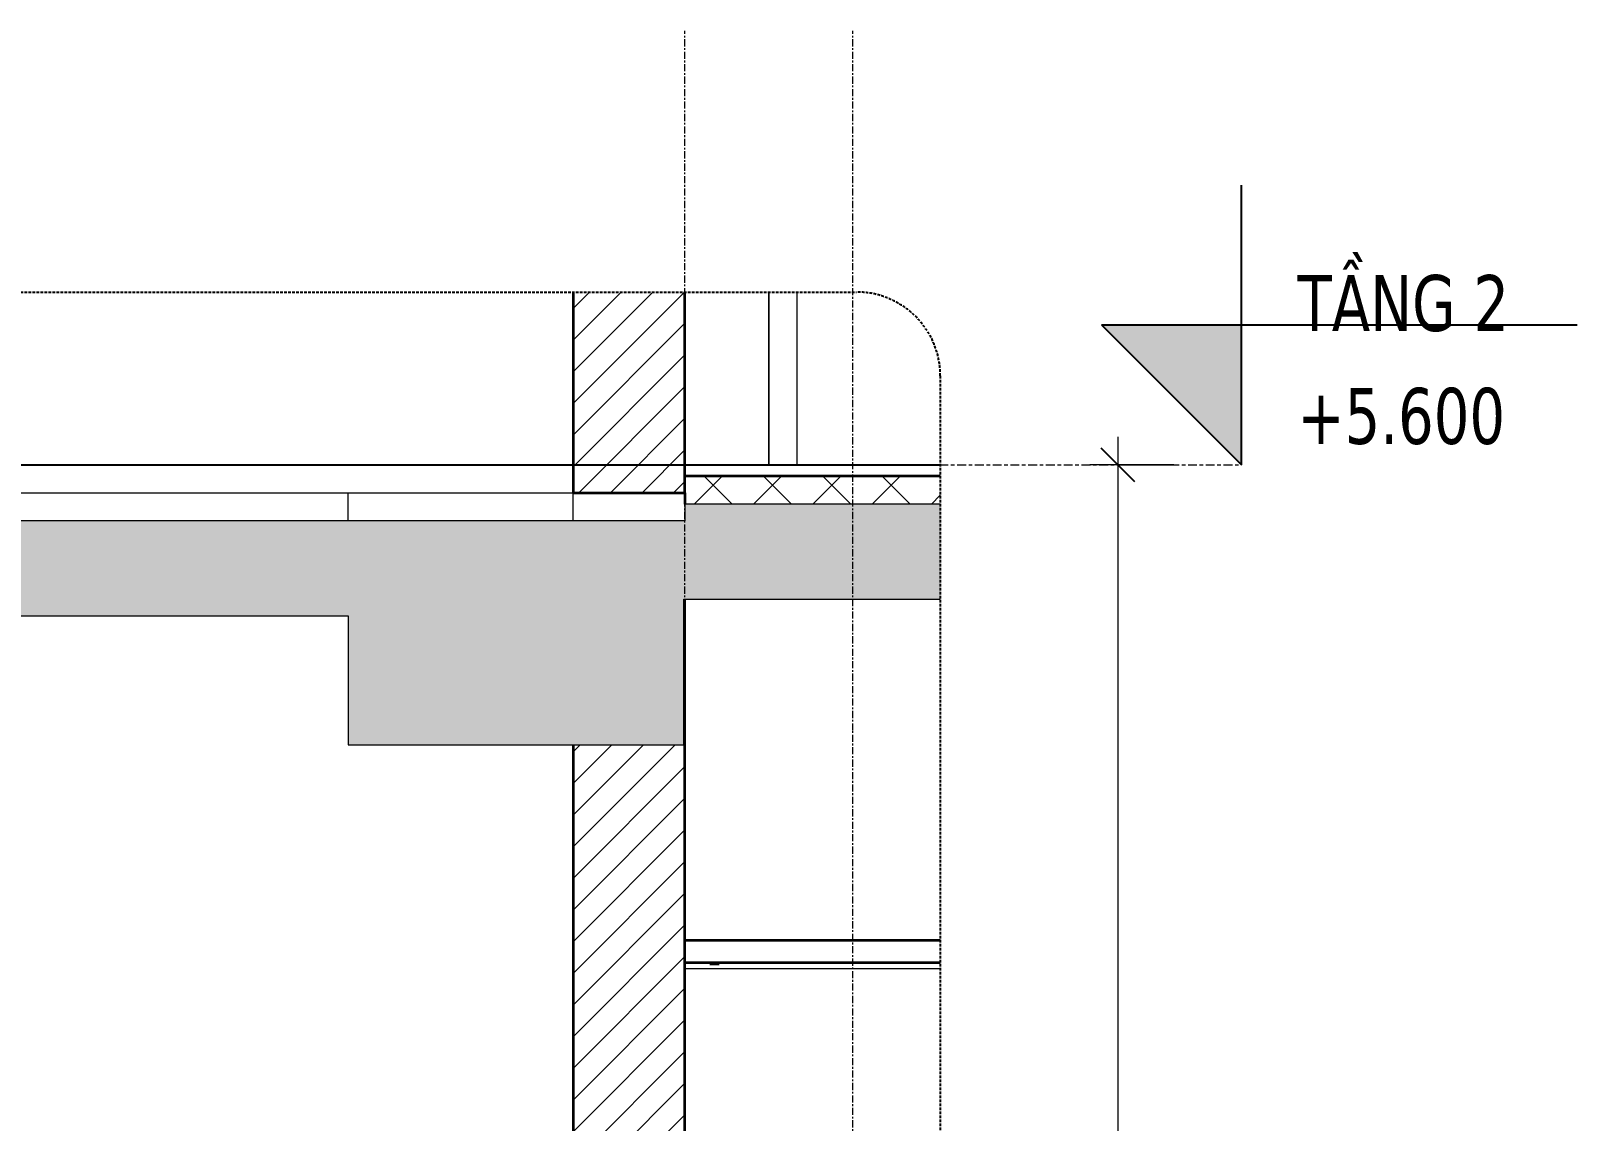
# Model space of a CAD drawing. Header units: millimetres. Extents: x 50254 to 245170, y 481 to 78637.
# Drawn here: x 88922 to 91686, y 4427 to 6375 of the extents above; entities that cross this region are included whole.
import ezdxf

# ---------------------------------------------------------------- set-up
doc = ezdxf.new("R2010")
doc.units = ezdxf.units.MM
for name, pattern in [('Centre', [31.75, 6.35, -4.7625, 15.875, -4.7625]), ('Grid Line', [22.225, 12.7, -3.175, 3.175, -3.175]), ('Hidden', [7.14375, 4.7625, -2.38125]), ('IMPORT-CENTER _2_', [40.64, 25.4, -5.08, 5.08, -5.08])]:
    doc.linetypes.add(name, pattern=pattern)
for name, color, linetype, lineweight in [('0-4', 90, 'Continuous', 5), ('A-ANNO-DIMS', 211, 'Continuous', 9), ('A-ANNO-DIMS-50', 211, 'Continuous', 9), ('A-CLNG-1', 250, 'Continuous', 35), ('A-CLNG-FNSH-1', 7, 'Continuous', 18), ('A-CLNG-PATT-1', 13, 'Continuous', 18), ('A-DETL-GENF', 92, 'Continuous', 18), ('A-DETL-GENF-4', 92, 'Hidden', 25), ('A-DETL-GENF-5', 9, 'Continuous', 18), ('A-DETL-THIN', 151, 'Continuous', 18), ('A-DOOR', 31, 'Continuous', 18), ('A-DOOR-FRAM-1', 31, 'Continuous', 18), ('A-FLOR-2', 7, 'Continuous', 18), ('A-FLOR-FNSH-1', 250, 'Continuous', 35), ('A-FLOR-LEVL', 51, 'Continuous', 9), ('A-FLOR-LEVL-1', 51, 'Continuous', 25), ('A-FLOR-LEVL-2', 51, 'Centre', 9), ('A-FLOR-PATT-1', 253, 'Continuous', 18), ('A-FLOR-PATT-2', 8, 'Continuous', 18), ('A-WALL', 113, 'Continuous', 18), ('A-WALL-4', 250, 'Continuous', 35), ('A-WALL-PATT-2', 111, 'Continuous', 18), ('G-IMPT', 8, 'Continuous', 18), ('G-IMPT-4', 8, 'IMPORT-CENTER _2_', 18), ('M-EQPM', 50, 'Continuous', 18), ('M-EQPM-2', 50, 'Continuous', 25), ('S-BEAM-1', 7, 'Continuous', 18), ('S-COLS', 52, 'Continuous', 18), ('S-GRID-1', 1, 'Grid Line', 9)]:
    doc.layers.add(name, color=color, linetype=linetype, lineweight=lineweight)
doc.styles.add('Tahoma_B_1', font='tahomabd.ttf', dxfattribs={"width": 0.85, "height": 100})
doc.styles.add('UTM Avo', font='', dxfattribs={"width": 0.9, "height": 125})
doc.styles.get('UTM Avo').set_extended_font_data('UTM Avo')
doc.dimstyles.new('1_Dim_chi_tiet_2_5', dxfattribs={"dimscale": 304.8, "dimtxt": 124.912619, "dimasz": 0.19685, "dimexe": 0.164042, "dimexo": 0.0625, "dimgap": 0.016404, "dimtad": 1, "dimdec": 0, "dimrnd": 5, "dimzin": 0, "dimdsep": 46, "dimtxsty": 'UTM Avo', "dimblk1": 'OBLIQUE', "dimblk2": 'OBLIQUE', "dimsah": 1, "dimcen": 0.09, "dimdle": 0.164042, "dimazin": 0, "dimtfac": 1, "dimtdec": 4, "dimtix": 1, "dimtmove": 0, "dimatfit": 3, "dimfxl": 0.328084, "dimfxlon": 1, "dimtvp": 1, "dimtolj": 1, "dimtzin": 0, "dimarcsym": 2})
pattern_1 = [(50, (29822, 15375), (364.368, -31.878), [38.1, -419.1]), (355, (29822, 15375), (-70.486, 382.113), [30.48, -335.28]), (100.451, (29852.37, 15372.34), (293.885, 350.233), [32.38, -356.18]), (46.184, (29822, 15476.6), (542.158, -84.086), [57.15, -628.65]), (96.636, (29867.2, 15469.6), (474.805, 494.855), [48.57, -534.27]), (351.184, (29822, 15476.6), (474.81, 494.85), [45.72, -502.92]), (21, (29872.8, 15451.2), (303.2285, -204.5305), [38.1, -419.1]), (326, (29872.8, 15451.2), (123.604, 368.376), [30.48, -335.28]), (71.451, (29898.08, 15434.16), (426.834, 163.843), [32.38, -356.18]), (37.5, (29822, 15375), (6.1766, 169.1102), [3.353, -327.863, 3.353, -337.007, -336.55]), (37.5, (29822, 15375), (6.1766, 169.1102), [-671.576, 3.353, -333.197]), (7.5, (29822, 15375), (133.639, 200.3615), [3.353, -190.703, 3.353, -320.243, -128.27]), (7.5, (29822, 15375), (133.639, 200.3615), [-517.652, 3.353, -124.917]), (327.5, (29708.72, 15375), (271.1818, -11.4584), [3.353, -123.647, 3.353, -392.887, -525.78]), (327.5, (29708.72, 15375), (271.1818, -11.4584), [-523.24, 3.353, -522.427]), (317.5, (29657.92, 15375), (296.2585, 50.853), [3.353, -161.747, 3.353, -259.791, -373.38]), (317.5, (29657.92, 15375), (296.2585, 50.853), [-428.244, 3.353, -370.027]), (45, (29822, 15375), (-125.7236, 125.7236), []), (45, (29822, 15565.5), (-125.7236, 125.7236), [])]
pattern_2 = [(45, (86375.926, 15375), (-28.28427, 28.28427), [])]

# ---------------------------------------------------------------- blocks, each defined once
blk = doc.blocks.new('NCV_TKTC_KET CAU_rvt-3-TKCS_CĂN HỘ LOẠI 1 - MẶT CẮT 2')
at = {"layer": 'A-FLOR-PATT-1'}
h = blk.add_hatch(dxfattribs=at)
h.set_pattern_fill('FP_4', color=256, style=0, pattern_type=2)
h.set_pattern_definition(pattern_1)
h.paths.add_polyline_path([(33536.9, 5330), (33536.9, 5360), (33534.9, 5360), (33534.9, 5330)])
h = blk.add_hatch(dxfattribs=at)
h.set_pattern_fill('FP_4', color=256, style=0, pattern_type=2)
h.set_pattern_definition(pattern_1)
h.paths.add_polyline_path([(33536.9, 5330), (33536.9, 5360), (33534.9, 5360), (33534.9, 5330)])
at = {"layer": 'A-FLOR-2'}
blk.add_line((31336.9, 5550), (33336.9, 5550), dxfattribs=at)
at = {"layer": 'A-FLOR-FNSH-1'}
for p, q in [((33536.9, 5330), (33536.9, 5360)), ((33534.9, 5330), (33536.9, 5330))]:
    blk.add_line(p, q, dxfattribs=at)
at = {"layer": 'S-BEAM-1'}
for p, q in [((32934.9, 5550), (33336.9, 5550)), ((32934.9, 5500), (32934.9, 5550))]:
    blk.add_line(p, q, dxfattribs=at)
blk = doc.blocks.new('FD_07 - FD_07-1700x2200-CỬA ĐI 2 CÁNH-910693-TKCS_CĂN HỘ LOẠI 1 - MẶT CẮT 2')
at = {"layer": 'A-DOOR'}
blk.add_line((33993.7, 5600), (33687.1, 5600), dxfattribs=at)
at = {"layer": 'A-DOOR-FRAM-1'}
for p, q in [((33687.1, 5908.8), (33687.1, 5600)), ((33737.1, 5908.8), (33737.1, 5600)), ((33737.1, 5600), (33687.1, 5600))]:
    blk.add_line(p, q, dxfattribs=at)
blk = doc.blocks.new('TKTC_XREF_251221_MB TANG 2-7 - TKTC_XREF_260130_MB TANG 2-5_dwg_$cc-V77-TKCS_CĂN HỘ LOẠI 1 - MẶT CẮT 2')
at = {"layer": 'G-IMPT-4'}
for p, q in [((24346.1, 5600), (24499.1, 5600)), ((24422.6, 5600), (24422.6, 5600))]:
    blk.add_line(p, q, dxfattribs=at)
at = {"layer": 'M-EQPM'}
for p, q in [((24422.6, 5600), (24368.5, 5600)), ((24368.5, 5600), (24422.6, 5600)), ((24422.6, 5600), (24410, 5600)), ((24410, 5600), (24422.6, 5600)), ((24422.6, 5600), (24435.1, 5600)), ((24435.1, 5600), (24422.6, 5600)), ((24479.4, 5600), (24479.4, 5600))]:
    blk.add_line(p, q, dxfattribs=at)
blk = doc.blocks.new('TKTC_XREF_251221_MB TANG 2-7 - TKTC_XREF_260130_MB TANG 2-5_dwg_CUM U_DN100-V78-TKCS_CĂN HỘ LOẠI 1 - MẶT CẮT 2')
at = {"layer": 'G-IMPT'}
for p, q in [((24422.6, 5600), (24355.5, 5600)), ((24355.5, 5600), (24422.6, 5600)), ((24422.6, 5600), (24363.2, 5600)), ((24363.2, 5600), (24422.6, 5600)), ((24422.6, 5600), (24422.6, 5600)), ((24487.4, 5600), (24422.6, 5600)), ((24487.4, 5600), (24422.6, 5600)), ((24487.4, 5600), (24422.6, 5600)), ((24487.4, 5600), (24422.6, 5600)), ((24489.3, 5600), (24487.4, 5600)), ((24487.4, 5600), (24489.3, 5600)), ((24489.3, 5600), (24487.4, 5600)), ((24487.4, 5600), (24489.3, 5600)), ((24494.1, 5600), (24489.3, 5600)), ((24489.3, 5600), (24494.1, 5600)), ((24489.3, 5600), (24494.1, 5600)), ((24489.3, 5600), (24494.1, 5600)), ((24494.1, 5600), (24489.3, 5600)), ((24489.3, 5600), (24494.1, 5600)), ((24489.3, 5600), (24494.1, 5600)), ((24489.3, 5600), (24494.1, 5600)), ((24494.1, 5600), (24494.1, 5600)), ((24494.1, 5600), (24494.1, 5600)), ((24495.1, 5600), (24500.5, 5600)), ((24500.5, 5600), (24495.1, 5600)), ((24495.1, 5600), (24500.5, 5600)), ((24500.5, 5600), (24495.1, 5600)), ((24501.5, 5600), (24500.5, 5600)), ((24500.5, 5600), (24501.5, 5600)), ((24501.5, 5600), (24500.5, 5600)), ((24500.5, 5600), (24501.5, 5600))]:
    blk.add_line(p, q, dxfattribs=at)
blk = doc.blocks.new('TKTC_XREF_251221_MB TANG 2-7 - TKTC_XREF_260130_MB TANG 2-5_dwg_THU NUOC - THU NUOC-444531-TKCS_MB TẦNG 1-4746810-TKCS_CĂN HỘ LOẠI 1 - MẶT CẮT 2')
at = {"layer": 'G-IMPT'}
for p, q in [((25012, 5600), (25162, 5600)), ((25162, 5600), (25012, 5600)), ((25037, 5600), (25137, 5600)), ((25137, 5600), (25037, 5600)), ((25052.9, 5600), (25046.9, 5600)), ((25046.9, 5600), (25052.9, 5600)), ((25059.3, 5600), (25065.3, 5600)), ((25065.3, 5600), (25059.3, 5600)), ((25071.7, 5600), (25077.7, 5600)), ((25077.7, 5600), (25071.7, 5600)), ((25090.2, 5600), (25084.2, 5600)), ((25084.2, 5600), (25090.2, 5600)), ((25090.2, 5600), (25084.2, 5600)), ((25084.2, 5600), (25090.2, 5600)), ((25087, 5600), (25087, 5600)), ((25087, 5600), (25087, 5600)), ((25087, 5600), (25087, 5600)), ((25087, 5600), (25087, 5600)), ((25102.2, 5600), (25096.2, 5600)), ((25096.2, 5600), (25102.2, 5600)), ((25114.6, 5600), (25108.6, 5600)), ((25108.6, 5600), (25114.6, 5600)), ((25121, 5600), (25127, 5600)), ((25127, 5600), (25121, 5600))]:
    blk.add_line(p, q, dxfattribs=at)
blk = doc.blocks.new('TKTC_XREF_251221_MB TANG 2-7 - TKTC_XREF_251221_MB TANG 2-7-2039446-TKCS_CĂN HỘ LOẠI 1 - MẶT CẮT 2')
at = {"layer": 'M-EQPM'}
for p, q in [((33385.8, 5600), (33535.4, 5600)), ((33535.4, 5600), (33385.8, 5600)), ((33535.5, 5600), (33585.3, 5600)), ((33585.3, 5600), (33535.5, 5600))]:
    blk.add_line(p, q, dxfattribs=at)
at = {"layer": 'M-EQPM-2'}
blk.add_line((24226.9, 5600), (33993.7, 5600), dxfattribs=at)
for name, p in [('TKTC_XREF_251221_MB TANG 2-7 - TKTC_XREF_260130_MB TANG 2-5_dwg_THU NUOC - THU NUOC-444531-TKCS_MB TẦNG 1-4746810-TKCS_CĂN HỘ LOẠI 1 - MẶT CẮT 2', (8203.7, 0)), ('TKTC_XREF_251221_MB TANG 2-7 - TKTC_XREF_260130_MB TANG 2-5_dwg_$cc-V77-TKCS_CĂN HỘ LOẠI 1 - MẶT CẮT 2', (9047.9, 0)), ('TKTC_XREF_251221_MB TANG 2-7 - TKTC_XREF_260130_MB TANG 2-5_dwg_CUM U_DN100-V78-TKCS_CĂN HỘ LOẠI 1 - MẶT CẮT 2', (9047.9, 0))]:
    blk.add_blockref(name, p)
blk = doc.blocks.new('BORDER VIEW - BORDER VIEW-3678770-TKCS_CĂN HỘ LOẠI 1 - MẶT CẮT 2')
at = {"layer": 'A-DETL-GENF-4'}
for p, q in [((24376.9, 5908.8), (33843.7, 5908.8)), ((33993.7, 5758.8), (33993.7, 1750))]:
    blk.add_line(p, q, dxfattribs=at)
blk.add_arc((33843.7, 5758.8), 150, 0, 90, dxfattribs=at)
blk = doc.blocks.new('Level - CAO ĐỘ LEVEL-350587-TKCS_CĂN HỘ LOẠI 1 - MẶT CẮT 2')
at = {"layer": 'A-FLOR-LEVL'}
blk.add_hatch(color=256, dxfattribs=at).paths.add_polyline_path([(34532.1, 2450), (34532.1, 2200), (34282.1, 2450)])
at = {"layer": 'A-FLOR-LEVL-1'}
for p, q in [((34532.1, 2200), (34532.1, 2700)), ((34282.1, 2450), (34532.1, 2200)), ((34282.1, 2450), (35132.1, 2450))]:
    blk.add_line(p, q, dxfattribs=at)
blk = doc.blocks.new('DIMBLOCK51-TKCS_CĂN HỘ LOẠI 1 - MẶT CẮT 2')
at = {"layer": 'A-ANNO-DIMS-50'}
for p, q in [((90864.9, 5650), (90864.9, 2150)), ((90964.9, 5600), (90814.9, 5600)), ((90864.9, 5600), (90964.9, 5600)), ((90964.9, 2200), (90814.9, 2200)), ((90864.9, 2200), (90964.9, 2200))]:
    blk.add_line(p, q, dxfattribs=at)
at = {"layer": 'A-ANNO-DIMS-50', "lineweight": 25}
for p, q in [((90864.9, 5600), (90834.9, 5630)), ((90864.9, 5600), (90894.9, 5570)), ((90864.9, 2200), (90834.9, 2230)), ((90864.9, 2200), (90894.9, 2170))]:
    blk.add_line(p, q, dxfattribs=at)
at = {"layer": 'A-ANNO-DIMS-50', "color": 0, "insert": (90702.5, 3728.8), "char_height": 125, "width": 410.824, "attachment_point": 1, "rotation": 90, "line_spacing_factor": 1.110334, "style": 'UTM Avo'}
blk.add_mtext('3400', dxfattribs=at)
blk = doc.blocks.new('_Oblique')
at = {"color": 0, "linetype": 'ByBlock', "lineweight": -2}
blk.add_line((-0.5, -0.5), (0.5, 0.5), dxfattribs=at)

msp = doc.modelspace()

# ---------------------------------------------------------------- hatches: boundary and pattern name
at = {"layer": 'A-CLNG-PATT-1'}
h = msp.add_hatch(dxfattribs=at)
h.set_pattern_fill('FP_6', color=256, style=0, pattern_type=2)
h.set_pattern_definition([(0, (86375.93, 15375), (406.4, 101.6), [16.764, -288.036, 16.764, -288.036, -1625.6]), (0, (86375.93, 15375), (406.4, 101.6), [-609.6, 16.764, -592.836, 16.764, -288.036, -711.2]), (0, (86375.93, 15375), (406.4, 101.6), [-1524, 16.764, -186.436, 16.764, -491.236]), (120, (86528.33, 15425.8), (-291.1882, 301.1527), [16.764, -288.036, 16.764, -288.036, -1625.6]), (120, (86528.33, 15425.8), (-291.1882, 301.1527), [-609.6, 16.764, -592.836, 16.764, -288.036, -711.2]), (120, (86528.33, 15425.8), (-291.1882, 301.1527), [-1524, 16.764, -186.436, 16.764, -491.236]), (240, (86579.13, 15629), (-115.2118, -402.7527), [16.764, -288.036, 16.764, -288.036, -1625.6]), (240, (86579.13, 15629), (-115.2118, -402.7527), [-609.6, 16.764, -592.836, 16.764, -288.036, -711.2]), (240, (86579.13, 15629), (-115.2118, -402.7527), [-1524, 16.764, -186.436, 16.764, -491.236])])
h.paths.add_polyline_path([(90547.6, 4700), (90547.6, 4710), (90090.9, 4710), (90090.9, 4700), (90199, 4700)])
at = {"layer": 'A-DETL-GENF-5'}
h = msp.add_hatch(dxfattribs=at)
h.set_pattern_fill('FP_4', color=256, style=0, pattern_type=2)
h.set_pattern_definition([(50, (86375.93, 15375), (364.368, -31.878), [38.1, -419.1]), (355, (86375.93, 15375), (-70.486, 382.113), [30.48, -335.28]), (100.451, (86406.3, 15372.34), (293.885, 350.233), [32.38, -356.18]), (46.184, (86375.93, 15476.6), (542.158, -84.086), [57.15, -628.65]), (96.636, (86421.1, 15469.6), (474.805, 494.855), [48.57, -534.27]), (351.184, (86375.9, 15476.6), (474.81, 494.85), [45.72, -502.92]), (21, (86426.73, 15451.2), (303.2285, -204.5305), [38.1, -419.1]), (326, (86426.73, 15451.2), (123.604, 368.376), [30.48, -335.28]), (71.451, (86452, 15434.16), (426.834, 163.843), [32.38, -356.18]), (37.5, (86375.93, 15375), (6.1766, 169.1102), [3.353, -327.863, 3.353, -337.007, -336.55]), (37.5, (86375.93, 15375), (6.1766, 169.1102), [-671.576, 3.353, -333.197]), (7.5, (86375.93, 15375), (133.639, 200.3615), [3.353, -190.703, 3.353, -320.243, -128.27]), (7.5, (86375.93, 15375), (133.639, 200.3615), [-517.652, 3.353, -124.917]), (327.5, (86262.64, 15375), (271.1818, -11.4584), [3.353, -123.647, 3.353, -392.887, -525.78]), (327.5, (86262.64, 15375), (271.1818, -11.4584), [-523.24, 3.353, -522.427]), (317.5, (86211.84, 15375), (296.2585, 50.853), [3.353, -161.747, 3.353, -259.791, -373.38]), (317.5, (86211.84, 15375), (296.2585, 50.853), [-428.244, 3.353, -370.027]), (45, (86375.93, 15375), (-125.7236, 125.7236), []), (45, (86375.93, 15565.5), (-125.7236, 125.7236), [])])
h.paths.add_polyline_path([(81290.9, 4950), (81390.9, 4950), (81390.9, 5380), (85390.9, 5380), (85390.9, 5150), (85590.9, 5150), (85590.9, 5330), (89488.9, 5330), (89488.9, 5100), (90088.9, 5100), (90088.9, 5360), (90547.6, 5360), (90547.6, 5530), (90090.9, 5530), (90090.9, 5500), (85589.9, 5500.3), (85589.9, 5550), (81090.9, 5550), (81090.9, 5500), (80780.9, 5500), (80780.9, 5330), (81090.9, 5330), (81090.9, 4950)])
at = {"layer": 'A-FLOR-PATT-2'}
h = msp.add_hatch(dxfattribs=at)
h.set_pattern_fill('FP_5', color=256, style=0, pattern_type=2)
h.set_pattern_definition([(45, (86375.926, 15375), (-53.033, 53.033), []), (135, (86375.926, 15375), (-53.033, -53.033), [])])
h.paths.add_polyline_path([(90547.6, 5530), (90547.6, 5580), (90090.9, 5580), (90091.3, 5530), (90281.1, 5530)])
at = {"layer": 'A-WALL-PATT-2'}
h = msp.add_hatch(dxfattribs=at)
h.set_pattern_fill('FP_3', color=256, style=0, pattern_type=2)
h.set_pattern_definition(pattern_2)
h.paths.add_polyline_path([(90090.9, 5550), (90090.9, 5908.8), (89890.9, 5908.8), (89890.9, 5550)])
h = msp.add_hatch(dxfattribs=at)
h.set_pattern_fill('FP_3', color=256, style=0, pattern_type=2)
h.set_pattern_definition(pattern_2)
h.paths.add_polyline_path([(89890.9, 2150), (90090.9, 2150), (90090.9, 5330), (90088.9, 5330), (90088.9, 5100), (89890.9, 5100), (89890.9, 2696.4)])

# ---------------------------------------------------------------- linework, layer by layer
at = {"layer": 'A-CLNG-1'}
for p, q in [((90547.6, 4750), (90090.9, 4750)), ((90547.6, 4710), (90090.9, 4710))]:
    msp.add_line(p, q, dxfattribs=at)
at = {"layer": 'A-CLNG-FNSH-1'}
msp.add_line((90090.9, 4700), (90547.6, 4700), dxfattribs=at)
at = {"layer": 'A-DETL-THIN'}
for p, q in [((90547.6, 5530), (90090.9, 5530)), ((90090.9, 5530), (90090.9, 5500)), ((90090.9, 5500), (85589.9, 5500)), ((90088.9, 5100), (90088.9, 5360)), ((90088.9, 5360), (90547.6, 5360)), ((85590.9, 5330), (89488.9, 5330)), ((89488.9, 5330), (89488.9, 5100)), ((89488.9, 5100), (90088.9, 5100))]:
    msp.add_line(p, q, dxfattribs=at)
at = {"layer": 'A-FLOR-FNSH-1'}
for p, q in [((90547.6, 5580), (90090.9, 5580)), ((90090.9, 5550), (90090.9, 5530))]:
    msp.add_line(p, q, dxfattribs=at)
at = {"layer": 'A-FLOR-LEVL-2'}
msp.add_line((80406.6, 5600), (91086.1, 5600), dxfattribs=at)
at = {"layer": 'A-WALL'}
for p, q in [((90241.1, 5600), (90241.1, 5908.8)), ((90547.6, 5600), (90241.1, 5600))]:
    msp.add_line(p, q, dxfattribs=at)
at = {"layer": 'A-WALL-4'}
for p, q in [((89890.9, 5908.8), (89890.9, 5550)), ((90090.9, 5550), (90090.9, 5908.8)), ((89890.9, 5550), (90090.9, 5550)), ((90090.9, 2150), (90090.9, 5360)), ((89890.9, 5100), (89890.9, 2150))]:
    msp.add_line(p, q, dxfattribs=at)
at = {"layer": 'S-COLS'}
msp.add_line((89890.9, 5500), (89890.9, 5550), dxfattribs=at)
at = {"layer": 'S-GRID-1'}
for p, q in [((90090.9, 5125.3), (90090.9, 6375.3)), ((90390.9, 5125.3), (90390.9, 6375.3)), ((90090.9, 2314.3), (90090.9, 5125.3)), ((90390.9, 2949.3), (90390.9, 5125.3))]:
    msp.add_line(p, q, dxfattribs=at)

# ---------------------------------------------------------------- block references
at = {"layer": '0-4'}
msp.add_blockref('NCV_TKTC_KET CAU_rvt-3-TKCS_CĂN HỘ LOẠI 1 - MẶT CẮT 2', (56553.9, 0), dxfattribs=at)
at = {"layer": 'A-DETL-GENF'}
msp.add_blockref('BORDER VIEW - BORDER VIEW-3678770-TKCS_CĂN HỘ LOẠI 1 - MẶT CẮT 2', (56553.9, 0), dxfattribs=at)
at = {"layer": 'A-DOOR'}
msp.add_blockref('FD_07 - FD_07-1700x2200-CỬA ĐI 2 CÁNH-910693-TKCS_CĂN HỘ LOẠI 1 - MẶT CẮT 2', (56553.9, 0), dxfattribs=at)
at = {"layer": 'A-FLOR-LEVL-1'}
msp.add_blockref('Level - CAO ĐỘ LEVEL-350587-TKCS_CĂN HỘ LOẠI 1 - MẶT CẮT 2', (56553.9, 3400), dxfattribs=at)
at = {"layer": 'M-EQPM'}
msp.add_blockref('TKTC_XREF_251221_MB TANG 2-7 - TKTC_XREF_251221_MB TANG 2-7-2039446-TKCS_CĂN HỘ LOẠI 1 - MẶT CẮT 2', (56553.9, 0), dxfattribs=at)

# ---------------------------------------------------------------- texts
at = {"layer": 'A-FLOR-LEVL', "char_height": 100, "line_spacing_factor": 0.996129, "style": 'Tahoma_B_1'}
for s, insert, width, attachment_point in [('\\pt510,1020,1530,2040,2550,3060,3570,4080,4590,5100,5610,6120,6630,7140,7650,8160,8670,9180,9690,10200,10710,11220,11730,12240,12750,13260,13770,14280,14790,15300,15810,16320;TẦNG 2', (91186.3, 5837.2), 452.625, 7), ('\\pt212.5,425,637.5,850,1062.5,1275,1487.5,1700,1912.5,2125,2337.5,2550,2762.5,2975,3187.5,3400,3612.5,3825,4037.5,4250,4462.5,4675,4887.5,5100,5312.5,5525,5737.5,5950,6162.5,6375,6587.5,6800;+5.600', (91186.3, 5737.5), 441.575, 1)]:
    msp.add_mtext(s, dxfattribs=dict(at, insert=insert, width=width, attachment_point=attachment_point))

# ---------------------------------------------------------------- dimensions: what is measured, and where the dimension line sits
at = {"layer": 'A-ANNO-DIMS'}
dim = msp.add_linear_dim(base=(90864.9, 2200), p1=(90964.9, 5600), p2=(90964.9, 2200), angle=90, dimstyle='1_Dim_chi_tiet_2_5', override={"dimpost": '<>', "dimfxl": 3400}, dxfattribs=at)
dim.commit()
dim.dimension.update_dxf_attribs({"geometry": 'DIMBLOCK51-TKCS_CĂN HỘ LOẠI 1 - MẶT CẮT 2', "text_midpoint": (90795.2, 3900)})

doc.saveas('drawing.dxf')
